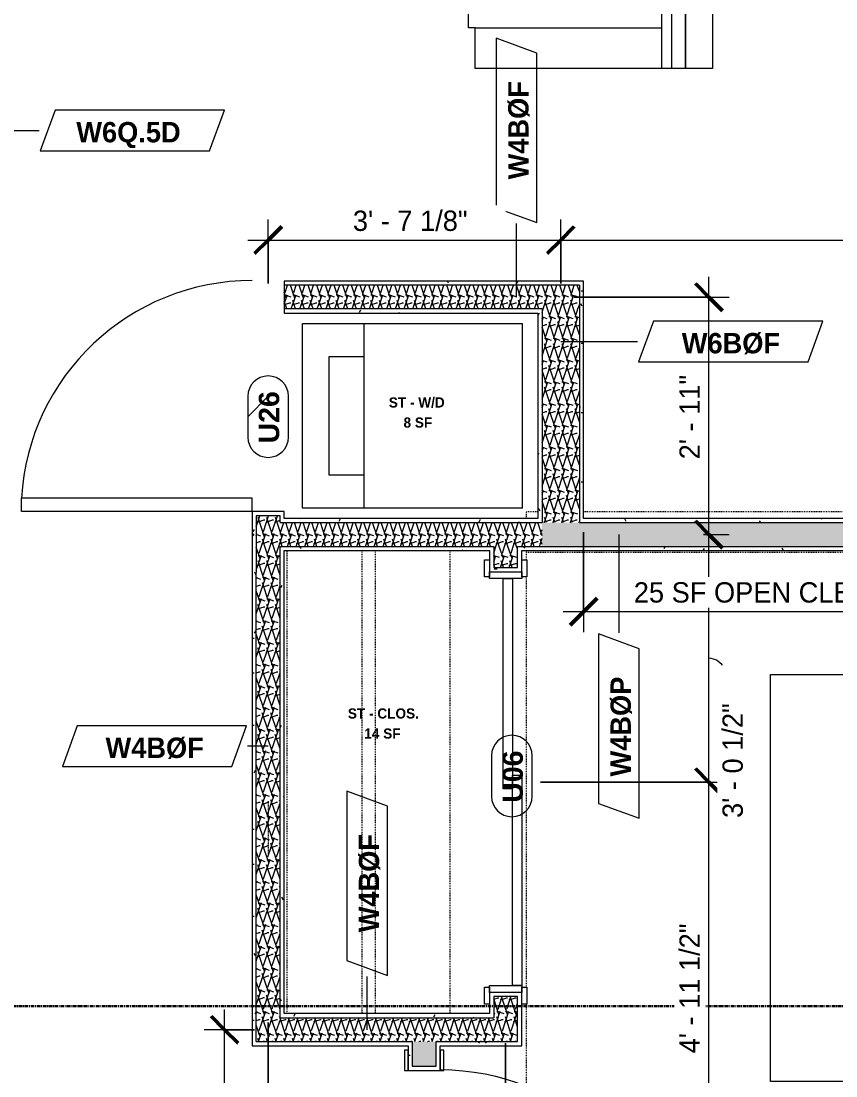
# Model space of a CAD drawing. Header units: inches. Extents: x -4058 to -1781, y 9814 to 12289.
# Drawn here: x -3129 to -3008.8, y 11836.9 to 11992.4 of the extents above; entities that cross this region are included whole.
import ezdxf

# ---------------------------------------------------------------- set-up
doc = ezdxf.new("R2010")
doc.units = ezdxf.units.IN
doc.header["$MEASUREMENT"] = 0
for name, pattern in [('Dash', [0.25, 0.125, -0.125]), ('Dash 3_32_', [0.1875, 0.09375, -0.09375]), ('Grid Line 1_2_', [0.875, 0.5, -0.125, 0.125, -0.125]), ('Grid Line 1_2__2_', [0.875, 0.5, -0.125, 0.125, -0.125])]:
    doc.linetypes.add(name, pattern=pattern)
for name, color, linetype, lineweight in [('0-1', 7, 'Continuous', 5), ('A-ANNO-DIMS', 211, 'Continuous', 9), ('A-ANNO-DIMS-32', 211, 'Continuous', 9), ('A-AREA-IDEN', 2, 'Continuous', 9), ('A-DETL-1', 90, 'Dash 3_32_', 9), ('A-DOOR-2', 31, 'Continuous', 9), ('A-DOOR-FRAM', 31, 'Continuous', 9), ('A-DOOR-IDEN', 31, 'Continuous', 9), ('A-WALL-2', 113, 'Continuous', 9), ('A-WALL-IDEN', 211, 'Continuous', 9), ('A-WALL-PATT-1', 9, 'Continuous', 9), ('I-FURN', 30, 'Continuous', 9), ('I-FURN-HDLN', 30, 'Dash', 9), ('P-SANR-FIXT', 6, 'Continuous', 9), ('Q-CASE', 31, 'Continuous', 9), ('Q-CASE-HDLN', 31, 'Dash', 9), ('S-GRID-1', 1, 'Grid Line 1_2_', 9), ('S-GRID-2', 1, 'Grid Line 1_2__2_', 30)]:
    doc.layers.add(name, color=color, linetype=linetype, lineweight=lineweight)
doc.styles.add('Arial_B', font='arialbd.ttf', dxfattribs={"height": 3})
doc.styles.add('Century Gothic', font='ufonts.com_century-gothic.ttf', dxfattribs={"height": 3})
doc.styles.add('Century Gothic_B', font='GOTHICB.TTF', dxfattribs={"height": 1.5})
doc.styles.add('Century Gothic_B_1', font='GOTHICB.TTF', dxfattribs={"height": 3})
doc.dimstyles.new('THE_DIMENSION_STRING', dxfattribs={"dimscale": 12, "dimtxt": 3.132505, "dimasz": 0.333333, "dimexe": 0.25, "dimexo": 0.166667, "dimgap": 0.041667, "dimtad": 1, "dimdec": 4, "dimrnd": 0.0625, "dimzin": 3, "dimdsep": 46, "dimlunit": 4, "dimtxsty": 'Century Gothic', "dimblk1": 'OBLIQUE', "dimblk2": 'OBLIQUE', "dimsah": 1, "dimcen": 0.09, "dimdle": 0.25, "dimazin": 0, "dimtfac": 1, "dimtdec": 4, "dimtix": 1, "dimtmove": 0, "dimatfit": 3, "dimfxl": 1, "dimtvp": 1, "dimtfill": 1, "dimfrac": 2, "dimtolj": 1, "dimtzin": 0, "dimarcsym": 2})
doc.dimstyles.new('THE_DIMENSION_STRING_1', dxfattribs={"dimscale": 12, "dimtxt": 3.132505, "dimasz": 0.333333, "dimexe": 0.25, "dimexo": 0.166667, "dimgap": 0.041667, "dimtad": 1, "dimdec": 4, "dimrnd": 0.0625, "dimzin": 3, "dimdsep": 46, "dimlunit": 4, "dimtxsty": 'Century Gothic', "dimblk1": 'OBLIQUE', "dimblk2": 'OBLIQUE', "dimsah": 1, "dimcen": 0.09, "dimdle": 0.25, "dimazin": 0, "dimtfac": 1, "dimtdec": 4, "dimtix": 1, "dimtmove": 1, "dimatfit": 3, "dimfxl": 1, "dimtvp": 1, "dimtfill": 1, "dimfrac": 2, "dimtolj": 1, "dimtzin": 0, "dimarcsym": 2})
doc.dimstyles.new('THE_DIMENSION_STRING_2', dxfattribs={"dimscale": 12, "dimtxt": 3.132505, "dimasz": 0.333333, "dimexe": 0.25, "dimexo": 0.166667, "dimgap": 0.041667, "dimtad": 1, "dimdec": 4, "dimrnd": 0.0625, "dimzin": 3, "dimdsep": 46, "dimlunit": 4, "dimtxsty": 'Century Gothic', "dimblk1": 'OBLIQUE', "dimblk2": 'OBLIQUE', "dimsah": 1, "dimcen": 0.09, "dimdle": 0.25, "dimazin": 0, "dimtfac": 1, "dimtdec": 4, "dimtix": 1, "dimtmove": 0, "dimatfit": 3, "dimfxl": 1, "dimtvp": 1, "dimtfill": 1, "dimfrac": 2, "dimtolj": 1, "dimtzin": 0, "dimarcsym": 2})
doc.dimstyles.new('THE_DIMENSION_STRING_6', dxfattribs={"dimscale": 12, "dimtxt": 3.132505, "dimasz": 0.333333, "dimexe": 0.25, "dimexo": 0.166667, "dimgap": 0.041667, "dimtad": 1, "dimdec": 4, "dimrnd": 0.0625, "dimzin": 3, "dimdsep": 46, "dimlunit": 4, "dimtxsty": 'Century Gothic', "dimblk1": 'OBLIQUE', "dimblk2": 'OBLIQUE', "dimsah": 1, "dimcen": 0.09, "dimdle": 0.25, "dimazin": 0, "dimtfac": 1, "dimtdec": 4, "dimtix": 1, "dimtmove": 0, "dimatfit": 3, "dimfxl": 1, "dimtvp": 1, "dimtfill": 1, "dimfrac": 2, "dimtolj": 1, "dimtzin": 0, "dimarcsym": 2})
pattern_1 = [(161.57, (0.16, 0.16), (-1.279773737, -0.000426766), [0, -9.107, 1.011, 0]), (18.43, (-0.16, 0.16), (-1.279773737, 0.000426766), [0, -9.107, 1.011, 0]), (108.43, (0.16, 0.16), (0.639452382, -3.199964008), [3.035, -7.083]), (71.57, (-0.16, 0.16), (0.639452382, 3.199964008), [3.035, -7.083])]
pattern_2 = [(0, (0, 0), (10.24, 2.56), [0.422, -7.258, 0.422, -7.258, -40.96]), (0, (0, 0), (10.24, 2.56), [-15.36, 0.422, -14.938, 0.422, -7.258, -17.92]), (0, (0, 0), (10.24, 2.56), [-38.4, 0.422, -4.698, 0.422, -12.378]), (120, (3.84, 1.28), (-7.33702503, 7.58810013), [0.422, -7.258, 0.422, -7.258, -40.96]), (120, (3.84, 1.28), (-7.33702503, 7.58810013), [-15.36, 0.422, -14.938, 0.422, -7.258, -17.92]), (120, (3.84, 1.28), (-7.33702503, 7.58810013), [-38.4, 0.422, -4.698, 0.422, -12.378]), (240, (5.12, 6.4), (-2.90297497, -10.14810013), [0.422, -7.258, 0.422, -7.258, -40.96]), (240, (5.12, 6.4), (-2.90297497, -10.14810013), [-15.36, 0.422, -14.938, 0.422, -7.258, -17.92]), (240, (5.12, 6.4), (-2.90297497, -10.14810013), [-38.4, 0.422, -4.698, 0.422, -12.378])]

# ---------------------------------------------------------------- blocks, each defined once
blk = doc.blocks.new('CTR - 1st Phase - Shell_rvt-1-UNIT PLANS - 2ND FLOOR')
at = {"layer": 'S-GRID-1'}
blk.add_line((-1781.27, 11847.19), (-4041.78, 11847.19), dxfattribs=at)
blk = doc.blocks.new('CTR - 1st Phase - Structure_rvt-1-UNIT PLANS - 2ND FLOOR')
at = {"layer": 'S-GRID-2'}
blk.add_line((-1781.27, 11847.19), (-4041.78, 11847.19), dxfattribs=at)
blk = doc.blocks.new('Couch-Both_Arms-Generic - 1-1372852-UNIT PLANS - 2ND FLOOR')
at = {"layer": 'I-FURN'}
for p, q in [((-42, 17.5), (-36, 17.5)), ((-42, -10), (-42, 17.5)), ((-36, 18.5), (36, 18.5)), ((-36, 17.5), (-36, 18.5)), ((-36, 17.5), (-36, -10)), ((36, 18.5), (36, 17.5)), ((36, 17.5), (42, 17.5)), ((36, -10), (36, 17.5)), ((42, 17.5), (42, -10)), ((-42, -10), (42, -10)), ((-42, -13.5), (-42, -10)), ((42, -10), (42, -13.5)), ((-42, -11.5), (42, -11.5)), ((-42, -13.5), (42, -13.5)), ((-42, -17.5), (-42, -13.5)), ((42, -13.5), (-42, -13.5)), ((42, -13.5), (42, -17.5)), ((42, -17.5), (-42, -17.5))]:
    blk.add_line(p, q, dxfattribs=at)
blk = doc.blocks.new('SLIDING - FLUSH - SLIDING - FLUSH - 5-0 x 6-8-3203586-UNIT PLANS - 2ND FLOOR')
at = {"layer": 'A-DOOR-2'}
for p, q in [((-32.75, 3.25), (-30.25, 3.25)), ((-32.75, 2.5), (-32.75, 3.25)), ((-30.25, 3.25), (-30.25, 2.5)), ((30.25, 3.25), (32.75, 3.25)), ((30.25, 2.5), (30.25, 3.25)), ((32.75, 3.25), (32.75, 2.5)), ((-30.25, 2.5), (-32.75, 2.5)), ((32.75, 2.5), (30.25, 2.5)), ((-1, -0.88), (-1, 0.5)), ((-1, 0.5), (30, 0.5)), ((30, 0.5), (30, -0.88)), ((-30, -2.25), (-30, -0.88)), ((-30, -0.88), (1, -0.88)), ((30, -0.88), (-1, -0.88)), ((1, -0.88), (1, -2.25)), ((-32.75, -2.25), (-30.25, -2.25)), ((-32.75, -3), (-32.75, -2.25)), ((-30.25, -3), (-32.75, -3)), ((-30.25, -2.25), (-30.25, -3)), ((1, -2.25), (-30, -2.25)), ((30.25, -2.25), (32.75, -2.25)), ((30.25, -3), (30.25, -2.25)), ((32.75, -3), (30.25, -3)), ((32.75, -2.25), (32.75, -3))]:
    blk.add_line(p, q, dxfattribs=at)
at = {"layer": 'A-DOOR-FRAM'}
for p, q in [((-31, -2.25), (-31, 2.5)), ((-31, 2.5), (-30, 2.5)), ((-30, 2.5), (-30, -2.25)), ((30, 2.5), (31, 2.5)), ((30, -2.25), (30, 2.5)), ((31, 2.5), (31, -2.25)), ((-30, -2.25), (-31, -2.25)), ((31, -2.25), (30, -2.25))]:
    blk.add_line(p, q, dxfattribs=at)
blk = doc.blocks.new('SWING - SINGLE - FLUSH - SWING - FLUSH - 2-10 x 6-8 - PRIVACY-3983842-UNIT PLANS - 2ND FLOOR')
at = {"layer": 'A-DOOR-2'}
for p, q in [((15, 2.37), (15, 36.38)), ((17, 36.38), (15, 36.38)), ((17, 2.37), (17, 36.38)), ((17, 2.37), (15, 2.37))]:
    blk.add_line(p, q, dxfattribs=at)
blk.add_arc((17, 2.37), 34.07, 93.3657, 180, dxfattribs=at)
at = {"layer": 'A-DOOR-FRAM'}
for p, q in [((-17, 2.87), (-20, 2.87)), ((-20, 2.87), (-20, 2.37)), ((-20, 2.37), (-17, 2.37)), ((-17, 2.37), (-17, 2.87)), ((20, 2.87), (17, 2.87)), ((17, 2.87), (17, 2.37)), ((17, 2.37), (20, 2.37)), ((20, 2.37), (20, 2.87)), ((-17, -2.38), (-20, -2.38)), ((-20, -2.38), (-20, -2.88)), ((-20, -2.88), (-17, -2.88)), ((-17, -2.88), (-17, -2.38)), ((20, -2.38), (17, -2.38)), ((17, -2.38), (17, -2.88)), ((17, -2.88), (20, -2.88)), ((20, -2.88), (20, -2.38))]:
    blk.add_line(p, q, dxfattribs=at)
blk = doc.blocks.new('OD_CW_Closet - OD_CW_Closet-3786599-UNIT PLANS - 2ND FLOOR')
at = {"layer": 'Q-CASE-HDLN'}
for p, q in [((0.74, -24), (0.74, 0)), ((0.74, 0), (68.99, 0)), ((68.99, 0), (68.99, -24)), ((0.74, -11), (68.99, -11)), ((0.74, -13), (68.99, -13)), ((68.99, -24), (0.74, -24))]:
    blk.add_line(p, q, dxfattribs=at)
blk = doc.blocks.new('SWING - SINGLE - FLUSH - SWING - OFFSET PIVOT - 34_ x 80_ - DRYWALL FRAME-3983854-UNIT PLANS - 2ND FLOOR')
at = {"layer": 'A-DOOR-2'}
for p, q in [((15, -2.37), (15, -36.38)), ((17, -2.37), (15, -2.37)), ((17, -2.37), (17, -36.38)), ((17, -36.38), (15, -36.38))]:
    blk.add_line(p, q, dxfattribs=at)
blk.add_arc((17, -2.37), 34.07, 180, 266.6343, dxfattribs=at)
blk = doc.blocks.new('Bed-Standard - Queen 60_ x 79_-3761504-UNIT PLANS - 2ND FLOOR')
at = {"layer": 'I-FURN'}
for p, q in [((-19.31, 41.3), (40.69, 41.3)), ((-19.31, -37.2), (-19.31, 41.3)), ((40.69, 41.3), (40.69, -37.2)), ((40.69, -23.7), (-19.31, -17.13)), ((-16.31, -23.7), (37.69, -23.7)), ((-16.31, -35.7), (-16.31, -23.7)), ((37.69, -35.7), (37.69, -23.7)), ((-16.31, -35.7), (37.69, -35.7))]:
    blk.add_line(p, q, dxfattribs=at)
at = {"layer": 'I-FURN-HDLN'}
for p, q in [((-55.31, 77.3), (-7.94, 77.3)), ((-5.44, 77.3), (55.06, 77.3)), ((57.56, 77.3), (58.94, 77.3)), ((58.69, 77.3), (58.69, -37.2)), ((63.69, 77.3), (64.69, 77.3)), ((64.69, 77.3), (64.69, 75.61)), ((64.69, 68.86), (64.69, -13.39)), ((-55.31, 17.36), (-55.31, 51.36))]:
    blk.add_line(p, q, dxfattribs=at)
blk = doc.blocks.new('Stacked Washer and Dryer - 26_x25_ - Private-1352637-UNIT PLANS - 2ND FLOOR')
at = {"layer": 'P-SANR-FIXT'}
for p, q in [((0, 13.625), (32.4375, 13.625)), ((0, 13.625), (0, -13.625)), ((23.34375, 13.625), (23.34375, -13.625)), ((32.4375, 13.625), (32.4375, -13.625)), ((23.34375, 8.75), (28.53125, 8.75)), ((28.53125, 8.75), (28.53125, -8.75)), ((28.53125, -8.75), (23.34375, -8.75)), ((32.4375, -13.625), (0, -13.625))]:
    blk.add_line(p, q, dxfattribs=at)
blk = doc.blocks.new('DIMBLOCK147-UNIT PLANS - 2ND FLOOR')
at = {"layer": 'A-ANNO-DIMS-32', "lineweight": 50}
for p, q in [((-3027.55, 11880.24), (-3029.55, 11882.24)), ((-3027.55, 11880.24), (-3025.55, 11878.24)), ((-3027.55, 11820.74), (-3029.55, 11822.74)), ((-3027.55, 11820.74), (-3025.55, 11818.74))]:
    blk.add_line(p, q, dxfattribs=at)
at = {"layer": 'A-ANNO-DIMS-32'}
for p, q in [((-3052.4, 11880.24), (-3024.55, 11880.24)), ((-3027.55, 11880.24), (-3052.4, 11880.24)), ((-3027.55, 11820.74), (-3027.55, 11880.24)), ((-3045.43, 11820.74), (-3024.55, 11820.74)), ((-3027.55, 11820.74), (-3045.43, 11820.74))]:
    blk.add_line(p, q, dxfattribs=at)
at = {"layer": 'A-ANNO-DIMS-32', "color": 0, "insert": (-3031.89, 11840.25), "char_height": 3, "width": 24.5827, "attachment_point": 1, "rotation": 90, "line_spacing_factor": 0.984502, "style": 'Century Gothic', "bg_fill": 3, "box_fill_scale": 1.25, "bg_fill_color": 256, "bg_fill_true_color": 13158600, "bg_fill_transparency": 0}
blk.add_mtext('4\' - 11 1/2"', dxfattribs=at)
blk = doc.blocks.new('_Oblique')
at = {"color": 0, "linetype": 'ByBlock', "lineweight": -2}
blk.add_line((-0.5, -0.5), (0.5, 0.5), dxfattribs=at)
blk = doc.blocks.new('DIMBLOCK148-UNIT PLANS - 2ND FLOOR')
at = {"layer": 'A-ANNO-DIMS-32', "lineweight": 50}
for p, q in [((-3027.55, 11916.74), (-3029.55, 11918.74)), ((-3027.55, 11916.74), (-3025.55, 11914.74)), ((-3027.55, 11880.24), (-3029.55, 11882.24)), ((-3027.55, 11880.24), (-3025.55, 11878.24))]:
    blk.add_line(p, q, dxfattribs=at)
at = {"layer": 'A-ANNO-DIMS-32'}
for p, q in [((-3028.37, 11916.74), (-3024.55, 11916.74)), ((-3027.55, 11916.74), (-3028.37, 11916.74)), ((-3027.55, 11880.24), (-3027.55, 11916.74)), ((-3052.4, 11880.24), (-3024.55, 11880.24)), ((-3027.55, 11880.24), (-3052.4, 11880.24))]:
    blk.add_line(p, q, dxfattribs=at)
blk.add_ellipse((-3027.55, 11893.1), major_axis=(0, 5.39), ratio=0.627633, start_param=4.712389, end_param=6.283185, dxfattribs=at)
at = {"layer": 'A-ANNO-DIMS-32', "color": 0, "insert": (-3025.55, 11874.95), "char_height": 3, "width": 21.7784, "attachment_point": 1, "rotation": 90, "line_spacing_factor": 0.984502, "style": 'Century Gothic', "bg_fill": 3, "box_fill_scale": 1.25, "bg_fill_color": 256, "bg_fill_true_color": 13158600, "bg_fill_transparency": 0}
blk.add_mtext('3\' - 0 1/2"', dxfattribs=at)
blk = doc.blocks.new('DIMBLOCK149-UNIT PLANS - 2ND FLOOR')
at = {"layer": 'A-ANNO-DIMS-32'}
for p, q in [((-3027.55, 11916.74), (-3027.55, 11954.74)), ((-3047.4, 11951.74), (-3024.55, 11951.74)), ((-3027.55, 11951.74), (-3047.4, 11951.74)), ((-3028.37, 11916.74), (-3024.55, 11916.74)), ((-3027.55, 11916.74), (-3028.37, 11916.74))]:
    blk.add_line(p, q, dxfattribs=at)
at = {"layer": 'A-ANNO-DIMS-32', "lineweight": 50}
for p, q in [((-3027.55, 11951.74), (-3029.55, 11953.74)), ((-3027.55, 11951.74), (-3025.55, 11949.74)), ((-3027.55, 11916.74), (-3029.55, 11918.74)), ((-3027.55, 11916.74), (-3025.55, 11914.74))]:
    blk.add_line(p, q, dxfattribs=at)
at = {"layer": 'A-ANNO-DIMS-32', "color": 0, "insert": (-3031.89, 11927.83), "char_height": 3, "width": 15.394, "attachment_point": 1, "rotation": 90, "line_spacing_factor": 0.984502, "style": 'Century Gothic', "bg_fill": 3, "box_fill_scale": 1.25, "bg_fill_color": 256, "bg_fill_true_color": 13158600, "bg_fill_transparency": 0}
blk.add_mtext('2\' - 11"', dxfattribs=at)
blk = doc.blocks.new('DIMBLOCK150-UNIT PLANS - 2ND FLOOR')
at = {"layer": 'A-ANNO-DIMS-32'}
for p, q in [((-3092.52, 11841.74), (-3092.52, 11828.41)), ((-3092.52, 11831.41), (-3092.52, 11841.74)), ((-3057.52, 11841.74), (-3057.52, 11828.41)), ((-3057.52, 11831.41), (-3057.52, 11841.74)), ((-3054.52, 11831.41), (-3095.52, 11831.41))]:
    blk.add_line(p, q, dxfattribs=at)
at = {"layer": 'A-ANNO-DIMS-32', "lineweight": 50}
for p, q in [((-3092.52, 11831.41), (-3090.52, 11833.41)), ((-3057.52, 11831.41), (-3055.52, 11833.41)), ((-3092.52, 11831.41), (-3094.52, 11829.41)), ((-3057.52, 11831.41), (-3059.52, 11829.41))]:
    blk.add_line(p, q, dxfattribs=at)
at = {"layer": 'A-ANNO-DIMS-32', "color": 0, "insert": (-3081.44, 11835.75), "char_height": 3, "width": 15.394, "attachment_point": 1, "line_spacing_factor": 0.984502, "style": 'Century Gothic', "bg_fill": 3, "box_fill_scale": 1.25, "bg_fill_color": 256, "bg_fill_true_color": 13158600, "bg_fill_transparency": 0}
blk.add_mtext('2\' - 11"', dxfattribs=at)
blk = doc.blocks.new('DIMBLOCK153-UNIT PLANS - 2ND FLOOR')
at = {"layer": 'A-ANNO-DIMS-32'}
for p, q in [((-3092.52, 11841.74), (-3092.52, 11813.17)), ((-3092.52, 11816.17), (-3092.52, 11841.74)), ((-3069.52, 11815.34), (-3069.52, 11819.17)), ((-3069.52, 11816.17), (-3095.52, 11816.17)), ((-3069.52, 11816.17), (-3069.52, 11815.34))]:
    blk.add_line(p, q, dxfattribs=at)
at = {"layer": 'A-ANNO-DIMS-32', "lineweight": 50}
for p, q in [((-3092.52, 11816.17), (-3090.52, 11818.17)), ((-3069.52, 11816.17), (-3067.52, 11818.17)), ((-3092.52, 11816.17), (-3094.52, 11814.17)), ((-3069.52, 11816.17), (-3071.52, 11814.17))]:
    blk.add_line(p, q, dxfattribs=at)
at = {"layer": 'A-ANNO-DIMS-32', "color": 0, "insert": (-3087.44, 11820.51), "char_height": 3, "width": 15.394, "attachment_point": 1, "line_spacing_factor": 0.984502, "style": 'Century Gothic', "bg_fill": 3, "box_fill_scale": 1.25, "bg_fill_color": 256, "bg_fill_true_color": 13158600, "bg_fill_transparency": 0}
blk.add_mtext('1\' - 11"', dxfattribs=at)
blk = doc.blocks.new('Wall Tag - Arch Wall-3956453-UNIT PLANS - 2ND FLOOR')
at = {"layer": 'A-WALL-IDEN'}
for p, q in [((-0.3561, 0.0937), (-0.4244, -0.0937)), ((0.4244, 0.0937), (-0.3561, 0.0937)), ((0.3561, -0.0937), (0.4244, 0.0937)), ((-0.4244, -0.0937), (0.3561, -0.0937))]:
    blk.add_line(p, q, dxfattribs=at)
blk = doc.blocks.new('Door Tag - Type Mark-2601225-UNIT PLANS - 2ND FLOOR')
at = {"layer": 'A-DOOR-IDEN'}
for p, q in [((0.09375, 0.09375), (-0.09375, 0.09375)), ((-0.09375, -0.09375), (0.09375, -0.09375))]:
    blk.add_line(p, q, dxfattribs=at)
for centre, start, end in [((-0.09375, 0), 90, 270), ((0.09375, 0), 270, 90)]:
    blk.add_arc(centre, 0.09375, start, end, dxfattribs=at)
blk = doc.blocks.new('DIMBLOCK400-UNIT PLANS - 2ND FLOOR')
at = {"layer": 'A-ANNO-DIMS-32'}
for p, q in [((-3092.52, 11953.74), (-3092.52, 11963.16)), ((-3049.4, 11953.74), (-3049.4, 11963.16)), ((-3095.52, 11960.16), (-3049.4, 11960.16)), ((-3092.52, 11960.16), (-3092.52, 11953.74)), ((-3049.4, 11960.16), (-3049.4, 11953.74))]:
    blk.add_line(p, q, dxfattribs=at)
at = {"layer": 'A-ANNO-DIMS-32', "lineweight": 50}
for p, q in [((-3092.52, 11960.16), (-3090.52, 11962.16)), ((-3049.4, 11960.16), (-3047.4, 11962.16)), ((-3092.52, 11960.16), (-3094.52, 11958.16)), ((-3049.4, 11960.16), (-3051.4, 11958.16))]:
    blk.add_line(p, q, dxfattribs=at)
at = {"layer": 'A-ANNO-DIMS-32', "color": 0, "insert": (-3080.04, 11964.5), "char_height": 3, "width": 21.7784, "attachment_point": 1, "line_spacing_factor": 0.984502, "style": 'Century Gothic', "bg_fill": 3, "box_fill_scale": 1.25, "bg_fill_color": 256, "bg_fill_true_color": 13158600, "bg_fill_transparency": 0}
blk.add_mtext('3\' - 7 1/8"', dxfattribs=at)
blk = doc.blocks.new('DIMBLOCK401-UNIT PLANS - 2ND FLOOR')
at = {"layer": 'A-ANNO-DIMS-32'}
for p, q in [((-3049.4, 11953.74), (-3049.4, 11963.16)), ((-3049.4, 11960.16), (-2932.52, 11960.16)), ((-3049.4, 11960.16), (-3049.4, 11953.74)), ((-2935.52, 11960.98), (-2935.52, 11957.16)), ((-2935.52, 11960.16), (-2935.52, 11960.98))]:
    blk.add_line(p, q, dxfattribs=at)
at = {"layer": 'A-ANNO-DIMS-32', "lineweight": 50}
for p, q in [((-3049.4, 11960.16), (-3047.4, 11962.16)), ((-2935.52, 11960.16), (-2933.52, 11962.16)), ((-3049.4, 11960.16), (-3051.4, 11958.16)), ((-2935.52, 11960.16), (-2937.52, 11958.16))]:
    blk.add_line(p, q, dxfattribs=at)
at = {"layer": 'A-ANNO-DIMS-32', "color": 0, "insert": (-3001.54, 11964.5), "char_height": 3, "width": 21.7784, "attachment_point": 1, "line_spacing_factor": 0.984502, "style": 'Century Gothic', "bg_fill": 3, "box_fill_scale": 1.25, "bg_fill_color": 256, "bg_fill_true_color": 13158600, "bg_fill_transparency": 0}
blk.add_mtext('9\' - 5 7/8"', dxfattribs=at)
blk = doc.blocks.new('DIMBLOCK453-UNIT PLANS - 2ND FLOOR')
at = {"layer": 'A-ANNO-DIMS-32'}
for p, q in [((-3092.52, 11844.79), (-3092.52, 11813.17)), ((-3092.52, 11816.17), (-3092.52, 11844.79)), ((-3137.12, 11821.97), (-3137.12, 11813.17)), ((-3137.12, 11816.17), (-3137.12, 11821.97)), ((-3089.52, 11816.17), (-3140.12, 11816.17))]:
    blk.add_line(p, q, dxfattribs=at)
at = {"layer": 'A-ANNO-DIMS-32', "lineweight": 50}
for p, q in [((-3137.12, 11816.17), (-3135.12, 11818.17)), ((-3092.52, 11816.17), (-3090.52, 11818.17)), ((-3137.12, 11816.17), (-3139.12, 11814.17)), ((-3092.52, 11816.17), (-3094.52, 11814.17))]:
    blk.add_line(p, q, dxfattribs=at)
at = {"layer": 'A-ANNO-DIMS-32', "color": 0, "insert": (-3123.9, 11820.51), "char_height": 3, "width": 21.7784, "attachment_point": 1, "line_spacing_factor": 0.984502, "style": 'Century Gothic', "bg_fill": 3, "box_fill_scale": 1.25, "bg_fill_color": 256, "bg_fill_true_color": 13158600, "bg_fill_transparency": 0}
blk.add_mtext('3\' - 8 5/8"', dxfattribs=at)
blk = doc.blocks.new('DIMBLOCK501-UNIT PLANS - 2ND FLOOR')
at = {"layer": 'A-ANNO-DIMS-32'}
for p, q in [((-3098.95, 11739.74), (-3098.95, 11846.74)), ((-3094.52, 11843.74), (-3101.95, 11843.74)), ((-3098.95, 11843.74), (-3094.52, 11843.74)), ((-3083.52, 11742.74), (-3101.95, 11742.74)), ((-3098.95, 11742.74), (-3083.52, 11742.74))]:
    blk.add_line(p, q, dxfattribs=at)
at = {"layer": 'A-ANNO-DIMS-32', "lineweight": 50}
for p, q in [((-3098.95, 11843.74), (-3100.95, 11845.74)), ((-3098.95, 11843.74), (-3096.95, 11841.74)), ((-3098.95, 11742.74), (-3100.95, 11744.74)), ((-3098.95, 11742.74), (-3096.95, 11740.74))]:
    blk.add_line(p, q, dxfattribs=at)
at = {"layer": 'A-ANNO-DIMS-32', "color": 0, "insert": (-3103.29, 11787.99), "char_height": 3, "width": 12.5897, "attachment_point": 1, "rotation": 90, "line_spacing_factor": 0.984502, "style": 'Century Gothic', "bg_fill": 3, "box_fill_scale": 1.25, "bg_fill_color": 256, "bg_fill_true_color": 13158600, "bg_fill_transparency": 0}
blk.add_mtext('8\' - 5"', dxfattribs=at)
blk = doc.blocks.new('DIMBLOCK1363-UNIT PLANS - 2ND FLOOR')
at = {"layer": 'A-ANNO-DIMS-32'}
for p, q in [((-3046.02, 11917.11), (-3046.02, 11902.36)), ((-3046.02, 11905.36), (-3046.02, 11917.11)), ((-2951.96, 11917.11), (-2951.96, 11902.36)), ((-2951.96, 11905.36), (-2951.96, 11917.11)), ((-2948.96, 11905.36), (-3049.02, 11905.36))]:
    blk.add_line(p, q, dxfattribs=at)
at = {"layer": 'A-ANNO-DIMS-32', "lineweight": 50}
for p, q in [((-3046.02, 11905.36), (-3044.02, 11907.36)), ((-2951.96, 11905.36), (-2949.96, 11907.36)), ((-3046.02, 11905.36), (-3048.02, 11903.36)), ((-2951.96, 11905.36), (-2953.96, 11903.36))]:
    blk.add_line(p, q, dxfattribs=at)
at = {"layer": 'A-ANNO-DIMS-32', "color": 0, "insert": (-3038.62, 11909.71), "char_height": 3, "width": 95.1088, "attachment_point": 1, "line_spacing_factor": 0.984502, "style": 'Century Gothic', "bg_fill": 3, "box_fill_scale": 1.25, "bg_fill_color": 256, "bg_fill_true_color": 13158600, "bg_fill_transparency": 0}
blk.add_mtext('25 SF OPEN CLERESTORY AT ALL FLOORS', dxfattribs=at)

msp = doc.modelspace()

# ---------------------------------------------------------------- hatches: boundary and pattern name
at = {"layer": 'A-WALL-PATT-1'}
h = msp.add_hatch(dxfattribs=at)
h.set_pattern_fill('FP_1', color=256, style=0, pattern_type=2)
h.set_pattern_definition(pattern_2)
h.paths.add_polyline_path([(-3046.64874, 11953.4894), (-3046.02374, 11953.4894), (-3046.02374, 11954.1144), (-3090.14874, 11954.1144), (-3090.14874, 11953.4894), (-3048.76607, 11953.4894)], flags=0)
h = msp.add_hatch(dxfattribs=at)
h.set_pattern_fill('FP_5', color=256, style=0, pattern_type=2)
h.set_pattern_definition(pattern_1)
h.paths.add_polyline_path([(-3046.64874, 11949.9894), (-3046.64874, 11953.4894), (-3090.14874, 11953.4894), (-3090.14874, 11949.9894), (-3048.76607, 11949.9894)], flags=0)
h = msp.add_hatch(dxfattribs=at)
h.set_pattern_fill('FP_1', color=256, style=0, pattern_type=2)
h.set_pattern_definition(pattern_2)
h.paths.add_polyline_path([(-3046.02374, 11919.1144), (-3046.02374, 11953.4894), (-3046.64874, 11953.4894), (-3046.64874, 11919.1144)], flags=0)
h = msp.add_hatch(dxfattribs=at)
h.set_pattern_fill('FP_1', color=256, style=0, pattern_type=2)
h.set_pattern_definition(pattern_2)
h.paths.add_polyline_path([(-3052.14874, 11949.3644), (-3052.14874, 11949.9894), (-3090.14874, 11949.9894), (-3090.14874, 11949.3644), (-3052.77374, 11949.3644)], flags=0)
h = msp.add_hatch(dxfattribs=at)
h.set_pattern_fill('FP_1', color=256, style=0, pattern_type=2)
h.set_pattern_definition(pattern_2)
h.paths.add_polyline_path([(-3052.77374, 11918.4894), (-3052.14874, 11918.4894), (-3052.14874, 11949.3644), (-3052.77374, 11949.3644), (-3052.77374, 11919.1144)], flags=0)
h = msp.add_hatch(dxfattribs=at)
h.set_pattern_fill('FP_5', color=256, style=0, pattern_type=2)
h.set_pattern_definition(pattern_1)
h.paths.add_polyline_path([(-3046.64874, 11918.4894), (-3046.64874, 11949.9894), (-3052.14874, 11949.9894), (-3052.14874, 11918.4894), (-3048.76607, 11918.4894)], flags=0)
h = msp.add_hatch(dxfattribs=at)
h.set_pattern_fill('FP_1', color=256, style=0, pattern_type=2)
h.set_pattern_definition(pattern_2)
h.paths.add_polyline_path([(-3094.27374, 11911.11899), (-3094.27374, 11919.4894), (-3092.52374, 11919.4894), (-3092.52374, 11920.1144), (-3094.89874, 11920.1144), (-3094.89874, 11911.11899)], flags=0)
h = msp.add_hatch(dxfattribs=at)
h.set_pattern_fill('FP_5', color=256, style=0, pattern_type=2)
h.set_pattern_definition(pattern_1)
h.paths.add_polyline_path([(-3094.27374, 11911.11899), (-3090.77374, 11911.11899), (-3090.77374, 11919.4894), (-3094.27374, 11919.4894)], flags=0)
h = msp.add_hatch(dxfattribs=at)
h.set_pattern_fill('FP_5', color=256, style=0, pattern_type=2)
h.set_pattern_definition(pattern_1)
h.paths.add_polyline_path([(-3052.14874, 11914.9894), (-3052.14874, 11918.4894), (-3090.77374, 11918.4894), (-3090.77374, 11914.9894), (-3052.77374, 11914.9894)], flags=0)
h = msp.add_hatch(dxfattribs=at)
h.set_pattern_fill('FP_1', color=256, style=0, pattern_type=2)
h.set_pattern_definition(pattern_2)
h.paths.add_polyline_path([(-3052.77374, 11918.4894), (-3052.77374, 11919.1144), (-3090.14874, 11919.1144), (-3090.14874, 11918.4894), (-3065.92263, 11918.4894)], flags=0)
h = msp.add_hatch(dxfattribs=at)
h.set_pattern_fill('FP_5', color=256, style=0, pattern_type=2)
h.set_pattern_definition(pattern_1)
h.paths.add_polyline_path([(-2939.77374, 11914.9894), (-2939.77374, 11918.4894), (-3052.14874, 11918.4894), (-3052.14874, 11914.9894), (-2945.8267, 11914.9894)], flags=0)
h = msp.add_hatch(dxfattribs=at)
h.set_pattern_fill('FP_1', color=256, style=0, pattern_type=2)
h.set_pattern_definition(pattern_2)
h.paths.add_polyline_path([(-2939.77374, 11918.4894), (-2939.77374, 11919.1144), (-2947.58624, 11919.1144), (-2947.58624, 11918.4894), (-2945.8267, 11918.4894)], flags=0)
h.paths.add_polyline_path([(-2951.33624, 11918.4894), (-2951.33624, 11919.1144), (-3046.64874, 11919.1144), (-3046.64874, 11918.4894), (-2980.13983, 11918.4894)], flags=0)
h = msp.add_hatch(dxfattribs=at)
h.set_pattern_fill('FP_1', color=256, style=0, pattern_type=2)
h.set_pattern_definition(pattern_2)
h.paths.add_polyline_path([(-3055.77374, 11914.3644), (-3052.77374, 11914.3644), (-3052.77374, 11914.9894), (-3055.77374, 11914.9894)], flags=0)
h.paths.add_polyline_path([(-3059.89874, 11914.3644), (-3059.27374, 11914.3644), (-3059.27374, 11914.9894), (-3090.14874, 11914.9894), (-3090.14874, 11914.3644), (-3065.92263, 11914.3644)], flags=0)
h = msp.add_hatch(dxfattribs=at)
h.set_pattern_fill('FP_5', color=256, style=0, pattern_type=2)
h.set_pattern_definition(pattern_1)
h.paths.add_polyline_path([(-3055.77374, 11841.9894), (-3055.77374, 11848.6144), (-3059.27374, 11848.6144), (-3059.27374, 11841.9894)], flags=0)
h.paths.add_polyline_path([(-3055.77374, 11911.8644), (-3055.77374, 11914.9894), (-3059.27374, 11914.9894), (-3059.27374, 11911.8644), (-3057.52374, 11911.8644)], flags=0)
h = msp.add_hatch(dxfattribs=at)
h.set_pattern_fill('FP_1', color=256, style=0, pattern_type=2)
h.set_pattern_definition(pattern_2)
h.paths.add_polyline_path([(-2939.77374, 11914.3644), (-2939.77374, 11914.9894), (-3052.77374, 11914.9894), (-3052.77374, 11914.3644), (-2945.8267, 11914.3644)], flags=0)
h = msp.add_hatch(dxfattribs=at)
h.set_pattern_fill('FP_1', color=256, style=0, pattern_type=2)
h.set_pattern_definition(pattern_2)
h.paths.add_polyline_path([(-3059.27374, 11845.4894), (-3059.27374, 11848.6144), (-3057.52374, 11848.6144), (-3057.52374, 11849.2394), (-3059.89874, 11849.2394), (-3059.89874, 11845.4894)], flags=0)
h.paths.add_polyline_path([(-3057.52374, 11911.2394), (-3057.52374, 11911.8644), (-3059.27374, 11911.8644), (-3059.27374, 11914.3644), (-3059.89874, 11914.3644), (-3059.89874, 11911.2394)], flags=0)
h = msp.add_hatch(dxfattribs=at)
h.set_pattern_fill('FP_1', color=256, style=0, pattern_type=2)
h.set_pattern_definition(pattern_2)
h.paths.add_polyline_path([(-3055.77374, 11841.3644), (-3055.14874, 11841.3644), (-3055.14874, 11849.2394), (-3057.52374, 11849.2394), (-3057.52374, 11848.6144), (-3055.77374, 11848.6144), (-3055.77374, 11841.9894)], flags=0)
h.paths.add_polyline_path([(-3055.14874, 11911.2394), (-3055.14874, 11914.3644), (-3055.77374, 11914.3644), (-3055.77374, 11911.8644), (-3057.52374, 11911.8644), (-3057.52374, 11911.2394)], flags=0)
h = msp.add_hatch(dxfattribs=at)
h.set_pattern_fill('FP_1', color=256, style=0, pattern_type=2)
h.set_pattern_definition(pattern_2)
h.paths.add_polyline_path([(-3094.27374, 11841.3644), (-3094.27374, 11911.11899), (-3094.89874, 11911.11899), (-3094.89874, 11841.3644)], flags=0)
h = msp.add_hatch(dxfattribs=at)
h.set_pattern_fill('FP_5', color=256, style=0, pattern_type=2)
h.set_pattern_definition(pattern_1)
h.paths.add_polyline_path([(-3090.77374, 11841.9894), (-3090.77374, 11911.11899), (-3094.27374, 11911.11899), (-3094.27374, 11841.9894)], flags=0)
h = msp.add_hatch(dxfattribs=at)
h.set_pattern_fill('FP_1', color=256, style=0, pattern_type=2)
h.set_pattern_definition(pattern_2)
h.paths.add_polyline_path([(-3090.14874, 11845.4894), (-3090.14874, 11911.11899), (-3090.77374, 11911.11899), (-3090.77374, 11845.4894)], flags=0)
h = msp.add_hatch(dxfattribs=at)
h.set_pattern_fill('FP_5', color=256, style=0, pattern_type=2)
h.set_pattern_definition(pattern_1)
h.paths.add_polyline_path([(-3059.89874, 11841.9894), (-3059.27374, 11841.9894), (-3059.27374, 11845.4894), (-3090.77374, 11845.4894), (-3090.77374, 11841.9894), (-3067.77374, 11841.9894)], flags=0)
h = msp.add_hatch(dxfattribs=at)
h.set_pattern_fill('FP_1', color=256, style=0, pattern_type=2)
h.set_pattern_definition(pattern_2)
h.paths.add_polyline_path([(-3059.89874, 11845.4894), (-3059.89874, 11846.1144), (-3090.14874, 11846.1144), (-3090.14874, 11845.4894), (-3083.0792, 11845.4894)], flags=0)
h = msp.add_hatch(dxfattribs=at)
h.set_pattern_fill('FP_1', color=256, style=0, pattern_type=2)
h.set_pattern_definition(pattern_2)
h.paths.add_polyline_path([(-3055.77374, 11841.3644), (-3055.77374, 11841.9894), (-3067.77374, 11841.9894), (-3067.77374, 11841.3644), (-3059.89874, 11841.3644)], flags=0)
h.paths.add_polyline_path([(-3071.89874, 11841.3644), (-3071.27374, 11841.3644), (-3071.27374, 11841.9894), (-3094.27374, 11841.9894), (-3094.27374, 11841.3644), (-3083.0792, 11841.3644)], flags=0)
h = msp.add_hatch(dxfattribs=at)
h.set_pattern_fill('FP_5', color=256, style=0, pattern_type=2)
h.set_pattern_definition(pattern_1)
h.paths.add_polyline_path([(-3067.77374, 11742.74399), (-3067.77374, 11757.1144), (-3071.27374, 11757.1144), (-3071.27374, 11742.74399), (-3069.52374, 11742.74399)], flags=0)
h.paths.add_polyline_path([(-3067.77374, 11792.3644), (-3067.77374, 11803.1144), (-3071.27374, 11803.1144), (-3071.27374, 11792.3644), (-3069.52374, 11792.3644)], flags=0)
h.paths.add_polyline_path([(-3069.52374, 11838.3644), (-3067.77374, 11838.3644), (-3067.77374, 11841.9894), (-3071.27374, 11841.9894), (-3071.27374, 11838.3644)], flags=0)
h = msp.add_hatch(dxfattribs=at)
h.set_pattern_fill('FP_1', color=256, style=0, pattern_type=2)
h.set_pattern_definition(pattern_2)
h.paths.add_polyline_path([(-3071.27374, 11742.74399), (-3071.27374, 11757.1144), (-3069.52374, 11757.1144), (-3069.52374, 11757.7394), (-3071.89874, 11757.7394), (-3071.89874, 11742.74399)], flags=0)
h.paths.add_polyline_path([(-3071.89874, 11791.7394), (-3069.52374, 11791.7394), (-3069.52374, 11792.3644), (-3071.27374, 11792.3644), (-3071.27374, 11803.1144), (-3069.52374, 11803.1144), (-3069.52374, 11803.7394), (-3071.89874, 11803.7394), (-3071.89874, 11791.79228)], flags=0)
h.paths.add_polyline_path([(-3069.52374, 11837.7394), (-3069.52374, 11838.3644), (-3071.27374, 11838.3644), (-3071.27374, 11841.3644), (-3071.89874, 11841.3644), (-3071.89874, 11837.7394)], flags=0)

# ---------------------------------------------------------------- linework, layer by layer
at = {"layer": 'A-DETL-1'}
msp.add_line((-3092.52374, 11877.42919), (-3092.52374, 11869.7394), dxfattribs=at)
at = {"layer": 'A-DOOR-IDEN'}
msp.add_line((-3092.52374, 11937.1144), (-3095.52374, 11934.1144), dxfattribs=at)
at = {"layer": 'A-WALL-2'}
for p, q in [((-3046.02374, 11954.1144), (-3090.14874, 11954.1144)), ((-3090.14874, 11954.1144), (-3090.14874, 11949.3644)), ((-3046.02374, 11919.1144), (-3046.02374, 11954.1144)), ((-3046.64874, 11953.4894), (-3090.14874, 11953.4894)), ((-3046.64874, 11953.4894), (-3046.64874, 11918.4894)), ((-3052.14874, 11949.9894), (-3090.14874, 11949.9894)), ((-3090.14874, 11949.3644), (-3052.77374, 11949.3644)), ((-3052.77374, 11949.3644), (-3052.77374, 11919.1144)), ((-3052.14874, 11949.9894), (-3052.14874, 11918.4894)), ((-3094.89874, 11920.1144), (-3094.89874, 11911.11899)), ((-3090.14874, 11920.1144), (-3094.89874, 11920.1144)), ((-3090.14874, 11919.1144), (-3090.14874, 11920.1144)), ((-3090.77374, 11919.4894), (-3094.27374, 11919.4894)), ((-3094.27374, 11919.4894), (-3094.27374, 11911.11899)), ((-3090.77374, 11918.4894), (-3090.77374, 11919.4894)), ((-3090.77374, 11918.4894), (-3052.14874, 11918.4894)), ((-3052.77374, 11919.1144), (-3090.14874, 11919.1144)), ((-3046.64874, 11918.4894), (-2951.33624, 11918.4894)), ((-2951.96124, 11919.1144), (-3046.02374, 11919.1144)), ((-3090.77374, 11911.11899), (-3090.77374, 11914.9894)), ((-3090.77374, 11914.9894), (-3059.27374, 11914.9894)), ((-3059.27374, 11914.9894), (-3059.27374, 11911.8644)), ((-3055.77374, 11911.8644), (-3055.77374, 11914.9894)), ((-3055.77374, 11914.9894), (-2939.77374, 11914.9894)), ((-3090.14874, 11911.11899), (-3090.14874, 11914.3644)), ((-3090.14874, 11914.3644), (-3059.89874, 11914.3644)), ((-3059.89874, 11914.3644), (-3059.89874, 11911.2394)), ((-3055.14874, 11911.2394), (-3055.14874, 11914.3644)), ((-3055.14874, 11914.3644), (-2939.77374, 11914.3644)), ((-3059.27374, 11911.8644), (-3055.77374, 11911.8644)), ((-3094.89874, 11911.11899), (-3094.89874, 11841.3644)), ((-3094.27374, 11841.9894), (-3094.27374, 11911.11899)), ((-3090.77374, 11845.4894), (-3090.77374, 11911.11899)), ((-3090.14874, 11846.1144), (-3090.14874, 11911.11899)), ((-3059.89874, 11911.2394), (-3055.14874, 11911.2394)), ((-3055.14874, 11849.2394), (-3059.89874, 11849.2394)), ((-3059.89874, 11849.2394), (-3059.89874, 11846.1144)), ((-3059.27374, 11848.6144), (-3059.27374, 11845.4894)), ((-3055.77374, 11848.6144), (-3059.27374, 11848.6144)), ((-3055.77374, 11841.9894), (-3055.77374, 11848.6144)), ((-3055.14874, 11841.3644), (-3055.14874, 11849.2394)), ((-3090.77374, 11845.4894), (-3059.27374, 11845.4894)), ((-3059.89874, 11846.1144), (-3090.14874, 11846.1144)), ((-3094.27374, 11841.9894), (-3071.27374, 11841.9894)), ((-3071.27374, 11841.9894), (-3071.27374, 11838.3644)), ((-3067.77374, 11838.3644), (-3067.77374, 11841.9894)), ((-3067.77374, 11841.9894), (-3055.77374, 11841.9894)), ((-3094.89874, 11841.3644), (-3071.89874, 11841.3644)), ((-3071.89874, 11841.3644), (-3071.89874, 11837.7394)), ((-3067.14874, 11837.7394), (-3067.14874, 11841.3644)), ((-3067.14874, 11841.3644), (-3055.14874, 11841.3644)), ((-3071.89874, 11837.7394), (-3067.14874, 11837.7394)), ((-3071.27374, 11838.3644), (-3067.77374, 11838.3644))]:
    msp.add_line(p, q, dxfattribs=at)
at = {"layer": 'A-WALL-IDEN'}
for p, q in [((-3137.12374, 11976.31106), (-3126.28058, 11976.31106)), ((-3055.89356, 11951.7394), (-3055.89356, 11962.58255)), ((-3092.52374, 11885.55572), (-3095.55306, 11885.55572))]:
    msp.add_line(p, q, dxfattribs=at)

# ---------------------------------------------------------------- block references
at = {"layer": '0-1'}
for name in ['CTR - 1st Phase - Shell_rvt-1-UNIT PLANS - 2ND FLOOR', 'CTR - 1st Phase - Structure_rvt-1-UNIT PLANS - 2ND FLOOR']:
    msp.add_blockref(name, (0, 0), dxfattribs=at)
at = {"layer": 'A-DOOR-2'}
for name, p, rotation in [('SWING - SINGLE - FLUSH - SWING - OFFSET PIVOT - 34_ x 80_ - DRYWALL FRAME-3983854-UNIT PLANS - 2ND FLOOR', (-3092.52374, 11937.1144), 270.000000000023), ('SLIDING - FLUSH - SLIDING - FLUSH - 5-0 x 6-8-3203586-UNIT PLANS - 2ND FLOOR', (-3057.39874, 11880.2394), 89.9999999999558), ('SWING - SINGLE - FLUSH - SWING - FLUSH - 2-10 x 6-8 - PRIVACY-3983842-UNIT PLANS - 2ND FLOOR', (-3069.52374, 11820.7394), 269.9999999999679)]:
    msp.add_blockref(name, p, dxfattribs=dict(at, rotation=rotation))
at = {"layer": 'A-DOOR-IDEN', "xscale": 31.99999999999999, "yscale": 31.99999999999999, "zscale": 31.99999999999999, "rotation": 89.99999999999991}
msp.add_blockref('Door Tag - Type Mark-2601225-UNIT PLANS - 2ND FLOOR', (-3092.52374, 11934.1144), dxfattribs=at)
at = {"layer": 'A-WALL-IDEN', "xscale": 31.99999999999999, "yscale": 31.99999999999999, "zscale": 31.99999999999999, "rotation": 89.99999999999991}
for p in [(-3055.89356, 11976.31426), (-3077.91932, 11865.31426)]:
    msp.add_blockref('Wall Tag - Arch Wall-3956453-UNIT PLANS - 2ND FLOOR', p, dxfattribs=at)
at = {"layer": 'A-WALL-IDEN', "xscale": 31.99999999999999, "yscale": 31.99999999999999, "zscale": 31.99999999999999}
for p in [(-3112.54888, 11976.31106), (-3109.28477, 11885.55572)]:
    msp.add_blockref('Wall Tag - Arch Wall-3956453-UNIT PLANS - 2ND FLOOR', p, dxfattribs=at)
at = {"layer": 'I-FURN'}
for name, p, rotation in [('Couch-Both_Arms-Generic - 1-1372852-UNIT PLANS - 2ND FLOOR', (-3044.49874, 12027.4642), 90.00000000002031), ('Bed-Standard - Queen 60_ x 79_-3761504-UNIT PLANS - 2ND FLOOR', (-2977.16474, 11855.42587), 89.99999999997218)]:
    msp.add_blockref(name, p, dxfattribs=dict(at, rotation=rotation))
at = {"layer": 'P-SANR-FIXT', "rotation": 180}
msp.add_blockref('Stacked Washer and Dryer - 26_x25_ - Private-1352637-UNIT PLANS - 2ND FLOOR', (-3055.02374, 11934.2394), dxfattribs=at)
at = {"layer": 'Q-CASE', "rotation": 269.9999999999793}
msp.add_blockref('OD_CW_Closet - OD_CW_Closet-3786599-UNIT PLANS - 2ND FLOOR', (-3065.73506, 11915.1021), dxfattribs=at)

# ---------------------------------------------------------------- texts
at = {"layer": 'A-AREA-IDEN', "char_height": 1.5, "attachment_point": 1, "style": 'Century Gothic_B'}
for s, insert, width in [('ST - W/D', (-3074.74132, 11936.96142), 9.696), ('8 SF', (-3072.57439, 11933.99971), 4.444), ('ST - CLOS.', (-3080.77619, 11891.11269), 11.615), ('14 SF', (-3078.35729, 11888.15099), 5.757)]:
    msp.add_mtext(s, dxfattribs=dict(at, insert=insert, width=width))
at = {"layer": 'A-DOOR-IDEN', "insert": (-3093.90359, 11930.18251), "char_height": 3, "width": 9.393, "attachment_point": 1, "rotation": 90, "style": 'Arial_B'}
msp.add_mtext('U26', dxfattribs=at)
at = {"layer": 'A-WALL-IDEN', "char_height": 3, "width": 17.372, "attachment_point": 1, "rotation": 90, "style": 'Century Gothic_B_1'}
for insert in [(-3057.14109, 11969.09834), (-3079.16686, 11858.09834)]:
    msp.add_mtext('W4BØF', dxfattribs=dict(at, insert=insert))
at = {"layer": 'A-WALL-IDEN', "char_height": 3, "attachment_point": 1, "style": 'Century Gothic_B_1'}
for s, insert, width in [('W6Q.5D', (-3120.81046, 11977.55859), 19.897), ('W4BØF', (-3116.50069, 11886.80325), 17.372)]:
    msp.add_mtext(s, dxfattribs=dict(at, insert=insert, width=width))

# ---------------------------------------------------------------- next in the draw order: dimensions: what is measured, and where the dimension line sits
at = {"layer": 'A-ANNO-DIMS'}
dim = msp.add_linear_dim(base=(-3027.54626, 11880.2394), p1=(-3047.43114, 11820.7394), p2=(-3054.39874, 11880.2394), angle=90, dimstyle='THE_DIMENSION_STRING', override={"dimpost": '<>', "dimfxl": 59.906572}, dxfattribs=at)
dim.commit()
dim.dimension.update_dxf_attribs({"geometry": 'DIMBLOCK147-UNIT PLANS - 2ND FLOOR', "text_midpoint": (-3029.78793, 11850.4894)})

# ---------------------------------------------------------------- next in the draw order: dimensions: what is measured, and where the dimension line sits
dim = msp.add_linear_dim(base=(-3027.54626, 11916.7394), p1=(-3054.39874, 11880.2394), p2=(-3030.37468, 11916.7394), angle=90, dimstyle='THE_DIMENSION_STRING_1', override={"dimpost": '<>', "dimfxl": 43.69674}, dxfattribs=at)
dim.commit()
dim.dimension.update_dxf_attribs({"geometry": 'DIMBLOCK148-UNIT PLANS - 2ND FLOOR', "text_midpoint": (-3023.54547, 11885.83695), "dimtype": 160, "text_rotation": 90})
dim = msp.add_linear_dim(base=(-3092.52374, 11831.40685), p1=(-3057.52374, 11843.7394), p2=(-3092.52374, 11843.7394), angle=0, dimstyle='THE_DIMENSION_STRING', override={"dimpost": '<>', "dimfxl": 35}, dxfattribs=at)
dim.commit()
dim.dimension.update_dxf_attribs({"geometry": 'DIMBLOCK150-UNIT PLANS - 2ND FLOOR', "text_midpoint": (-3075.02374, 11833.44458)})

# ---------------------------------------------------------------- next in the draw order: block references
at = {"layer": 'A-DOOR-IDEN', "xscale": 31.99999999999999, "yscale": 31.99999999999999, "zscale": 31.99999999999999, "rotation": 89.99999999999991}
msp.add_blockref('Door Tag - Type Mark-2601225-UNIT PLANS - 2ND FLOOR', (-3056.59465, 11881.13737), dxfattribs=at)
at = {"layer": 'A-WALL-IDEN', "xscale": 31.99999999999999, "yscale": 31.99999999999999, "zscale": 31.99999999999999, "rotation": 89.99999999999991}
msp.add_blockref('Wall Tag - Arch Wall-3956453-UNIT PLANS - 2ND FLOOR', (-3040.81169, 11888.50339), dxfattribs=at)

# ---------------------------------------------------------------- next in the draw order: texts
at = {"layer": 'A-DOOR-IDEN', "insert": (-3057.97451, 11877.20548), "char_height": 3, "width": 9.393, "attachment_point": 1, "rotation": 90, "style": 'Arial_B'}
msp.add_mtext('U06', dxfattribs=at)
at = {"layer": 'A-WALL-IDEN', "insert": (-3042.05922, 11881.0733), "char_height": 3, "width": 17.877, "attachment_point": 1, "rotation": 90, "style": 'Century Gothic_B_1'}
msp.add_mtext('W4BØP', dxfattribs=at)

# ---------------------------------------------------------------- next in the draw order: dimensions: what is measured, and where the dimension line sits
at = {"layer": 'A-ANNO-DIMS'}
dim = msp.add_linear_dim(base=(-3027.54626, 11951.7394), p1=(-3030.37468, 11916.7394), p2=(-3049.39874, 11951.7394), angle=90, dimstyle='THE_DIMENSION_STRING', override={"dimpost": '<>', "dimfxl": 39.836096}, dxfattribs=at)
dim.commit()
dim.dimension.update_dxf_attribs({"geometry": 'DIMBLOCK149-UNIT PLANS - 2ND FLOOR', "text_midpoint": (-3029.58399, 11934.2394)})
dim = msp.add_linear_dim(base=(-3092.52374, 11816.16916), p1=(-3069.52374, 11813.34073), p2=(-3092.52374, 11843.7394), dimstyle='THE_DIMENSION_STRING', override={"dimpost": '<>', "dimfxl": 38.119271}, dxfattribs=at)
dim.commit()
dim.dimension.update_dxf_attribs({"geometry": 'DIMBLOCK153-UNIT PLANS - 2ND FLOOR', "text_midpoint": (-3081.02374, 11818.16916)})

# ---------------------------------------------------------------- next in the draw order: linework, layer by layer
at = {"layer": 'A-WALL-IDEN'}
for p, q in [((-3049.39874, 11945.2043), (-3038.06475, 11945.2043)), ((-3040.81169, 11916.7394), (-3040.81169, 11902.2351)), ((-3077.91932, 11843.7394), (-3077.91932, 11851.58255))]:
    msp.add_line(p, q, dxfattribs=at)

# ---------------------------------------------------------------- next in the draw order: block references
at = {"layer": 'A-WALL-IDEN', "xscale": 31.99999999999999, "yscale": 31.99999999999999, "zscale": 31.99999999999999}
msp.add_blockref('Wall Tag - Arch Wall-3956453-UNIT PLANS - 2ND FLOOR', (-3024.33304, 11945.2043), dxfattribs=at)

# ---------------------------------------------------------------- next in the draw order: texts
at = {"layer": 'A-WALL-IDEN', "insert": (-3031.54896, 11946.45183), "char_height": 3, "width": 17.372, "attachment_point": 1, "style": 'Century Gothic_B_1'}
msp.add_mtext('W6BØF', dxfattribs=at)

# ---------------------------------------------------------------- next in the draw order: dimensions: what is measured, and where the dimension line sits
at = {"layer": 'A-ANNO-DIMS'}
for base, p1, p2, override, picture, middle in [((-3049.39874, 11960.1563), (-3092.52374, 11951.7394), (-3049.39874, 11951.7394), {"dimpost": '<>', "dimfxl": 43.125}, 'DIMBLOCK400-UNIT PLANS - 2ND FLOOR', (-3070.96124, 11962.39797)), ((-3137.12374, 11816.16916), (-3092.52374, 11846.79175), (-3137.12374, 11823.96693), {"dimpost": '<>', "dimfxl": 50.101224}, 'DIMBLOCK453-UNIT PLANS - 2ND FLOOR', (-3114.82374, 11818.41083))]:
    dim = msp.add_linear_dim(base=base, p1=p1, p2=p2, dimstyle='THE_DIMENSION_STRING_2', override=override, dxfattribs=at)
    dim.commit()
    dim.dimension.update_dxf_attribs({"geometry": picture, "text_midpoint": middle})

# ---------------------------------------------------------------- next in the draw order: dimensions: what is measured, and where the dimension line sits
dim = msp.add_linear_dim(base=(-2935.52374, 11960.1563), p1=(-3049.39874, 11951.7394), p2=(-2935.52374, 11962.98473), dimstyle='THE_DIMENSION_STRING_2', override={"dimpost": '<>', "dimfxl": 114.4289}, dxfattribs=at)
dim.commit()
dim.dimension.update_dxf_attribs({"geometry": 'DIMBLOCK401-UNIT PLANS - 2ND FLOOR', "text_midpoint": (-2992.46124, 11962.39797)})
dim = msp.add_linear_dim(base=(-3046.02374, 11905.3605), p1=(-2951.96124, 11919.1144), p2=(-3046.02374, 11919.1144), text='25 SF OPEN CLERESTORY AT ALL FLOORS', dimstyle='THE_DIMENSION_STRING_6', override={"dimpost": '<>', "dimfxl": 94.0625}, dxfattribs=at)
dim.commit()
dim.dimension.update_dxf_attribs({"geometry": 'DIMBLOCK1363-UNIT PLANS - 2ND FLOOR', "text_midpoint": (-2998.99249, 11907.43596)})
dim = msp.add_linear_dim(base=(-3098.94923, 11843.7394), p1=(-3081.52374, 11742.7394), p2=(-3092.52374, 11843.7394), angle=90, dimstyle='THE_DIMENSION_STRING_2', override={"dimpost": '<>', "dimfxl": 101.597244}, dxfattribs=at)
dim.commit()
dim.dimension.update_dxf_attribs({"geometry": 'DIMBLOCK501-UNIT PLANS - 2ND FLOOR', "text_midpoint": (-3101.02468, 11793.2394)})

doc.saveas('drawing.dxf')
